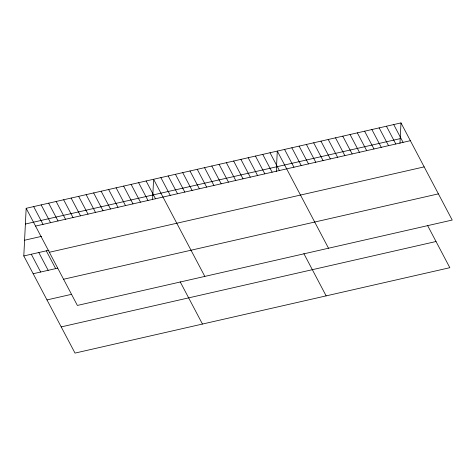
<?xml version="1.0" encoding="UTF-8"?>
<svg xmlns="http://www.w3.org/2000/svg" width="476" height="476" viewBox="0 0 476 476"><rect width="100%" height="100%" fill="white"/><g stroke="black" fill="none" stroke-linecap="round" stroke-linejoin="round"><path stroke-width="0.71" d="M427.561 225.451L449.832 267.696L75.012 353.091L23.8 255.951L26.168 208.304L400.988 122.909L452.2 220.049L77.38 305.437L26.168 208.304M152.588 199.718L153.605 179.268L204.817 276.407M276.282 171.538L277.294 151.088L328.511 248.228M399.971 143.359L400.988 122.909M25.389 224.029L400.203 138.635M35.545 226.088L410.366 140.694M24.579 240.225L41.62 236.346M23.8 255.951L49.016 250.209M49.349 252.274L424.17 166.88M33.177 273.736L57.709 268.149M63.576 279.251L438.396 193.863M46.981 299.922L71.519 294.335M61.208 326.905L436.028 241.51M393.712 124.569L403.089 142.354M386.435 126.223L395.812 144.014M379.158 127.883L388.535 145.668M371.881 129.543L381.258 147.328M364.604 131.197L373.981 148.982M357.333 132.858L366.71 150.642M350.056 134.512L359.434 152.302M342.779 136.172L352.157 153.956M335.503 137.832L344.88 155.616M328.226 139.486L337.603 157.27M320.949 141.146L330.326 158.93M313.672 142.8L323.049 160.59M306.401 144.46L315.778 162.245M299.124 146.12L308.502 163.905M291.847 147.774L301.225 165.559M284.571 149.434L293.948 167.219M270.017 152.748L279.394 170.533M262.746 154.408L272.123 172.193M255.469 156.063L264.846 173.847M303.872 253.631L326.143 295.876M248.192 157.723L257.57 175.507M240.915 159.377L250.293 177.161M233.639 161.037L243.016 178.821M226.362 162.691L235.739 180.481M219.091 164.351L228.468 182.135M211.814 166.011L221.191 183.795M204.537 167.665L213.914 185.45M197.26 169.325L206.638 187.11M189.983 170.979L199.361 188.77M182.707 172.639L192.084 190.424M175.436 174.299L184.813 192.084M168.159 175.953L177.536 193.738M160.882 177.613L170.259 195.398M146.108 180.975L155.485 198.766M138.611 182.683L147.988 200.473M131.114 184.39L140.491 202.181M180.178 281.81L202.455 324.055M123.617 186.098L132.994 203.889M116.126 187.812L125.503 205.596M108.629 189.519L118.006 207.304M101.132 191.227L110.509 209.012M93.635 192.935L103.012 210.719M86.138 194.642L95.515 212.427M78.641 196.35L88.018 214.135M71.144 198.058L80.521 215.842M63.647 199.765L73.024 217.55M56.15 201.473L65.527 219.257M48.653 203.181L58.036 220.965M41.162 204.888L50.539 222.673M33.665 206.596L43.042 224.38M46.291 250.828L55.668 268.613M38.794 252.536L48.171 270.32M31.297 254.243L40.674 272.028"/></g></svg>
